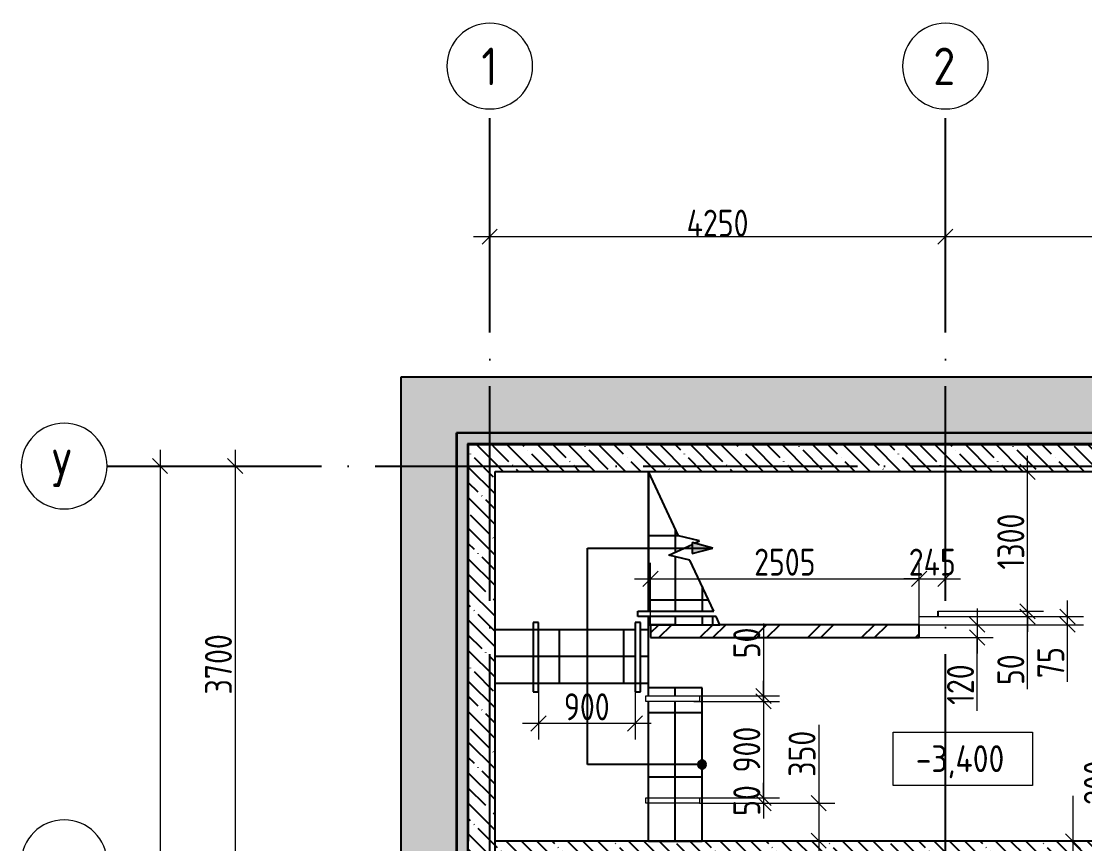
# Model space of a CAD drawing. Header units: millimetres. Extents: x -68946 to 288321, y -402657 to 324925.
# Drawn here: x -6155 to 3764, y 171974 to 179646 of the extents above; entities that cross this region are included whole.
import ezdxf

# ---------------------------------------------------------------- set-up
doc = ezdxf.new("R2010")
doc.units = ezdxf.units.MM
doc.linetypes.add('ADSK_Линия сетки', pattern=[2500, 2000, -250, 0, -250])
doc.layers.get('Defpoints').update_dxf_attribs({"color": 250})
for name, color, linetype, lineweight in [('A-ANNO-DIMS', 250, 'Continuous', 9), ('A-ANNO-NOTE', 250, 'Continuous', 9), ('A-DETL', 250, 'Continuous', 5), ('A-DETL-1', 250, 'Continuous', 53), ('A-DETL-GENF', 250, 'Continuous', 9), ('A-DETL-GENF-1', 250, 'Continuous', 5), ('A-DETL-THIN', 7, 'Continuous', 9), ('A-WALL', 250, 'Continuous', 9), ('A-WALL-1', 250, 'Continuous', 50), ('A-WALL-2', 250, 'Continuous', 5), ('G-ANNO-DIMS', 250, 'Continuous', 9), ('I-WALL-1', 250, 'Continuous', 5), ('S-STRS', 250, 'Continuous', 5), ('S-STRS-1', 250, 'Continuous', 5), ('S-STRS-MBND', 250, 'Continuous', 5), ('Ограждение', 7, 'Continuous', 5), ('Оси', 250, 'Continuous', 9), ('Оси-1', 250, 'ADSK_Линия сетки', 9)]:
    doc.layers.add(name, color=color, linetype=linetype, lineweight=lineweight)
doc.styles.add('GOST Common', font='', dxfattribs={"width": 0.9, "height": 350})
doc.styles.add('GOST Common_1', font='', dxfattribs={"width": 0.9, "height": 250})
doc.styles.add('А3', font='ГОСТ тип А.ttf')
doc.styles.get('GOST Common').set_extended_font_data('GOST Common')
doc.styles.get('GOST Common_1').set_extended_font_data('GOST Common')
doc.dimstyles.new('ADSK_Основной_2_5_мм', dxfattribs={"dimscale": 304.8, "dimtxt": 0.824897, "dimasz": 0.463911, "dimexe": 0.492126, "dimexo": 0.001615, "dimgap": 0.098425, "dimtad": 1, "dimdec": 0, "dimlfac": 304.8, "dimdsep": 46, "dimtxsty": 'GOST Common_1', "dimblk1": 'OBLIQUE', "dimblk2": 'OBLIQUE', "dimsah": 1, "dimcen": 0.09, "dimdle": 0.492126, "dimazin": 0, "dimtfac": 1, "dimtdec": 4, "dimtix": 1, "dimtmove": 0, "dimatfit": 3, "dimfxl": 1, "dimtvp": 1, "dimtolj": 1, "dimtzin": 0, "dimlwd": 9, "dimlwe": 9, "dimarcsym": 2})
doc.dimstyles.new('ADSK_Основной_2_5_мм_1', dxfattribs={"dimscale": 304.8, "dimtxt": 0.824897, "dimasz": 0.463911, "dimexe": 0.492126, "dimexo": 0.001615, "dimgap": 0.098425, "dimtad": 1, "dimdec": 0, "dimlfac": 304.8, "dimdsep": 46, "dimtxsty": 'GOST Common_1', "dimblk1": 'OBLIQUE', "dimblk2": 'OBLIQUE', "dimsah": 1, "dimcen": 0.09, "dimdle": 0.492126, "dimazin": 0, "dimtfac": 1, "dimtdec": 4, "dimtix": 1, "dimtmove": 1, "dimatfit": 3, "dimfxl": 1, "dimtvp": 1, "dimtolj": 1, "dimtzin": 0, "dimlwd": 9, "dimlwe": 9, "dimarcsym": 2})
doc.dimstyles.new('ADSK_Основной_2_5_мм_Округление_до_10_мм', dxfattribs={"dimscale": 304.8, "dimtxt": 0.824897, "dimasz": 0.463911, "dimexe": 0.492126, "dimexo": 0.001615, "dimgap": 6.56168e-05, "dimtad": 1, "dimdec": 0, "dimlfac": 304.8, "dimrnd": 10, "dimdsep": 46, "dimtxsty": 'GOST Common_1', "dimblk1": 'OBLIQUE', "dimblk2": 'OBLIQUE', "dimsah": 1, "dimcen": 0.09, "dimdle": 0.492126, "dimazin": 0, "dimtfac": 1, "dimtdec": 4, "dimtix": 1, "dimtmove": 1, "dimatfit": 3, "dimfxl": 1, "dimtvp": 1, "dimtolj": 1, "dimtzin": 0, "dimlwd": 9, "dimlwe": 9, "dimarcsym": 2})
pattern_1 = [(135, (-1785.76, 117122.59), (-142.5612, -142.5612), []), (135, (-1643.2, 117122.59), (-142.5612, -142.5612), [252.016, -50.403, 3.353, -47.05])]
pattern_2 = [(0, (-1785.76, 117122.59), (120.968, 69.841), [80.645, -161.29]), (120, (-1785.76, 117122.59), (-120.96808, 69.84086), [80.645, -161.29]), (60, (-1785.76, 117122.59), (-8e-05, 139.68186), [0, -161.29, 80.645, 0])]
pattern_3 = [(180, (-305.76, 175447.6), (-7e-14, -600), []), (270, (-305.76, 175447.6), (600, 4e-14), [])]
pattern_4 = [(270, (-1735.76, 173473.1), (600, 4e-14), []), (0, (-1735.76, 173473.1), (0, 600), [])]
pattern_5 = [(0, (194.24, 171997.6), (0, 600), []), (90, (194.24, 171997.6), (-600, 4e-14), [])]

# ---------------------------------------------------------------- blocks, each defined once
blk = doc.blocks.new('Ограждение_СКБ_Подвал - ОГп-1-38635451-АР1_Кладочный план подвала_ Секция 1')
at = {"layer": 'Ограждение'}
for p, q in [((-125, 25), (375, 25)), ((-125, -25), (-125, 25)), ((375, 25), (375, -25)), ((375, -25), (-125, -25))]:
    blk.add_line(p, q, dxfattribs=at)
blk = doc.blocks.new('Ось сетки - Круг_Ø8 мм-39983606-АР1_Кладочный план подвала_ Секция 1')
at = {"layer": 'Оси'}
for start, end in [(360, 180), (180, 360)]:
    blk.add_arc((0, 0), 4, start, end, dxfattribs=at)
blk = doc.blocks.new('_Oblique')
at = {"color": 0, "linetype": 'ByBlock', "lineweight": -2}
blk.add_line((-0.5, -0.5), (0.5, 0.5), dxfattribs=at)
blk = doc.blocks.new('*D5908')
at = {"layer": 'A-ANNO-DIMS', "color": 0, "lineweight": 9, "transparency": 16777216}
for p, q in [((-4160.7, 175647.6), (-4160.7, 171647.6)), ((-4061.2, 175497.6), (-4310.7, 175497.6)), ((-4061.2, 171797.6), (-4310.7, 171797.6))]:
    blk.add_line(p, q, dxfattribs=at)
at = {"layer": 'Defpoints', "color": 0, "transparency": 16777216}
for p in [(-4060.7, 175497.6), (-4160.7, 171797.6), (-4060.7, 171797.6)]:
    blk.add_point(p, dxfattribs=at)
at = {"layer": 'A-ANNO-DIMS', "color": 0, "lineweight": 9, "transparency": 16777216, "xscale": 141.4, "yscale": 141.4, "zscale": 141.4}
for p, rotation in [((-4160.7, 175497.6), 90), ((-4160.7, 171797.6), 270)]:
    blk.add_blockref('_Oblique', p, dxfattribs=dict(at, rotation=rotation))
at = {"layer": 'A-ANNO-DIMS', "color": 0, "lineweight": 25, "transparency": 16777216, "insert": (-4316.4, 173647.6), "char_height": 251.43, "width": 756.843, "attachment_point": 5, "rotation": 90, "style": 'А3'}
blk.add_mtext('\\A1;3700', dxfattribs=at)
blk = doc.blocks.new('*D5913')
at = {"layer": 'A-ANNO-DIMS', "color": 0, "lineweight": 9, "transparency": 16777216}
for p, q in [((-4860.7, 175647.6), (-4860.7, 160497.6)), ((-4761.2, 175497.6), (-5010.7, 175497.6)), ((-4761.2, 160647.6), (-5010.7, 160647.6))]:
    blk.add_line(p, q, dxfattribs=at)
at = {"layer": 'Defpoints', "color": 0, "transparency": 16777216}
for p in [(-4760.7, 175497.6), (-4860.7, 160647.6), (-4760.7, 160647.6)]:
    blk.add_point(p, dxfattribs=at)
at = {"layer": 'A-ANNO-DIMS', "color": 0, "lineweight": 9, "transparency": 16777216, "xscale": 141.4, "yscale": 141.4, "zscale": 141.4}
for p, rotation in [((-4860.7, 175497.6), 90), ((-4860.7, 160647.6), 270)]:
    blk.add_blockref('_Oblique', p, dxfattribs=dict(at, rotation=rotation))
at = {"layer": 'A-ANNO-DIMS', "color": 0, "lineweight": 25, "transparency": 16777216, "insert": (-5016.4, 168072.6), "char_height": 251.43, "width": 915.371, "attachment_point": 5, "rotation": 90, "style": 'А3'}
blk.add_mtext('\\A1;14850', dxfattribs=at)
blk = doc.blocks.new('*D5935')
at = {"layer": 'A-ANNO-DIMS', "color": 0, "lineweight": 9, "transparency": 16777216}
for p, q in [((3654.4, 171997.6), (3654.4, 172422.2)), ((3654.4, 171797.6), (3654.4, 172147.6)), ((-305.3, 171997.6), (3804.4, 171997.6)), ((3493.5, 171797.6), (3804.4, 171797.6))]:
    blk.add_line(p, q, dxfattribs=at)
at = {"layer": 'Defpoints', "color": 0, "transparency": 16777216}
for p in [(-305.8, 171997.6), (3493, 171797.6), (3654.4, 171797.6)]:
    blk.add_point(p, dxfattribs=at)
at = {"layer": 'A-ANNO-DIMS', "color": 0, "lineweight": 9, "transparency": 16777216, "xscale": 141.4, "yscale": 141.4, "zscale": 141.4}
for p, rotation in [((3654.4, 171997.6), 90), ((3654.4, 171797.6), 270)]:
    blk.add_blockref('_Oblique', p, dxfattribs=dict(at, rotation=rotation))
at = {"layer": 'A-ANNO-DIMS', "color": 0, "lineweight": 25, "transparency": 16777216, "insert": (3755.7, 172336), "char_height": 251.43, "width": 567.632, "attachment_point": 1, "rotation": 90, "line_spacing_factor": 1.022761, "style": 'А3'}
blk.add_mtext('\\A1;200', dxfattribs=at)
blk = doc.blocks.new('*D5936')
at = {"layer": 'A-ANNO-DIMS', "color": 0, "lineweight": 9, "transparency": 16777216}
for p, q in [((-285.8, 174018.1), (-285.8, 174595.2)), ((2219.2, 174018.1), (2219.2, 174595.2)), ((-435.8, 174445.2), (2369.2, 174445.2))]:
    blk.add_line(p, q, dxfattribs=at)
at = {"layer": 'Defpoints', "color": 0, "transparency": 16777216}
for p in [(2219.2, 174445.2), (-285.8, 174017.6), (2219.2, 174017.6)]:
    blk.add_point(p, dxfattribs=at)
at = {"layer": 'A-ANNO-DIMS', "color": 0, "lineweight": 9, "transparency": 16777216, "xscale": 141.4, "yscale": 141.4, "zscale": 141.4, "rotation": 180}
blk.add_blockref('_Oblique', (-285.8, 174445.2), dxfattribs=at)
at = {"layer": 'A-ANNO-DIMS', "color": 0, "lineweight": 9, "transparency": 16777216, "xscale": 141.4, "yscale": 141.4, "zscale": 141.4}
blk.add_blockref('_Oblique', (2219.2, 174445.2), dxfattribs=at)
at = {"layer": 'A-ANNO-DIMS', "color": 0, "lineweight": 25, "transparency": 16777216, "insert": (966.7, 174600.9), "char_height": 251.43, "width": 756.843, "attachment_point": 5, "style": 'А3'}
blk.add_mtext('\\A1;2505', dxfattribs=at)
blk = doc.blocks.new('*D5937')
at = {"layer": 'A-ANNO-DIMS', "color": 0, "lineweight": 9, "transparency": 16777216}
for p, q in [((2219.2, 174018.1), (2219.2, 174595.2)), ((2464.2, 174544.7), (2464.2, 174295.2)), ((2219.2, 174445.2), (2077.8, 174445.2)), ((2219.2, 174445.2), (2464.2, 174445.2)), ((2464.2, 174445.2), (2605.6, 174445.2))]:
    blk.add_line(p, q, dxfattribs=at)
at = {"layer": 'Defpoints', "color": 0, "transparency": 16777216}
for p in [(2464.2, 174545.2), (2464.2, 174445.2), (2219.2, 174017.6)]:
    blk.add_point(p, dxfattribs=at)
at = {"layer": 'A-ANNO-DIMS', "color": 0, "lineweight": 9, "transparency": 16777216, "xscale": 141.4, "yscale": 141.4, "zscale": 141.4}
blk.add_blockref('_Oblique', (2219.2, 174445.2), dxfattribs=at)
at = {"layer": 'A-ANNO-DIMS', "color": 0, "lineweight": 9, "transparency": 16777216, "xscale": 141.4, "yscale": 141.4, "zscale": 141.4, "rotation": 180}
blk.add_blockref('_Oblique', (2464.2, 174445.2), dxfattribs=at)
at = {"layer": 'A-ANNO-DIMS', "color": 0, "lineweight": 25, "transparency": 16777216, "insert": (2341.7, 174600.9), "char_height": 251.43, "width": 593.201, "attachment_point": 5, "style": 'А3'}
blk.add_mtext('\\A1;245', dxfattribs=at)
blk = doc.blocks.new('*D5871')
at = {"layer": 'A-ANNO-DIMS', "color": 0, "lineweight": 9, "transparency": 16777216}
for p, q in [((-1785.8, 177736.5), (-1785.8, 177487)), ((2464.2, 177736.5), (2464.2, 177487)), ((-1935.8, 177637), (2614.2, 177637))]:
    blk.add_line(p, q, dxfattribs=at)
at = {"layer": 'Defpoints', "color": 0, "transparency": 16777216}
for p in [(-1785.8, 177737), (2464.2, 177737), (2464.2, 177637)]:
    blk.add_point(p, dxfattribs=at)
at = {"layer": 'A-ANNO-DIMS', "color": 0, "lineweight": 9, "transparency": 16777216, "xscale": 141.4, "yscale": 141.4, "zscale": 141.4, "rotation": 180}
blk.add_blockref('_Oblique', (-1785.8, 177637), dxfattribs=at)
at = {"layer": 'A-ANNO-DIMS', "color": 0, "lineweight": 9, "transparency": 16777216, "xscale": 141.4, "yscale": 141.4, "zscale": 141.4}
blk.add_blockref('_Oblique', (2464.2, 177637), dxfattribs=at)
at = {"layer": 'A-ANNO-DIMS', "color": 0, "lineweight": 25, "transparency": 16777216, "insert": (339.2, 177762.8), "char_height": 251.43, "width": 782.412, "attachment_point": 5, "style": 'А3'}
blk.add_mtext('\\A1;4250', dxfattribs=at)
blk = doc.blocks.new('*D5872')
at = {"layer": 'A-ANNO-DIMS', "color": 0, "lineweight": 9, "transparency": 16777216}
for p, q in [((2464.2, 177736.5), (2464.2, 177487)), ((6964.2, 177736.5), (6964.2, 177487)), ((2314.2, 177637), (7114.2, 177637))]:
    blk.add_line(p, q, dxfattribs=at)
at = {"layer": 'Defpoints', "color": 0, "transparency": 16777216}
for p in [(2464.2, 177737), (6964.2, 177737), (6964.2, 177637)]:
    blk.add_point(p, dxfattribs=at)
at = {"layer": 'A-ANNO-DIMS', "color": 0, "lineweight": 9, "transparency": 16777216, "xscale": 141.4, "yscale": 141.4, "zscale": 141.4, "rotation": 180}
blk.add_blockref('_Oblique', (2464.2, 177637), dxfattribs=at)
at = {"layer": 'A-ANNO-DIMS', "color": 0, "lineweight": 9, "transparency": 16777216, "xscale": 141.4, "yscale": 141.4, "zscale": 141.4}
blk.add_blockref('_Oblique', (6964.2, 177637), dxfattribs=at)
at = {"layer": 'A-ANNO-DIMS', "color": 0, "lineweight": 25, "transparency": 16777216, "insert": (4714.2, 177762.8), "char_height": 251.43, "width": 782.412, "attachment_point": 5, "style": 'А3'}
blk.add_mtext('\\A1;4500', dxfattribs=at)
blk = doc.blocks.new('*D5889')
at = {"layer": 'A-ANNO-DIMS', "color": 0, "lineweight": 9, "transparency": 16777216}
for p, q in [((767.3, 173452.6), (767.3, 172252.6)), ((118.5, 173302.6), (917.3, 173302.6)), ((169.7, 172402.6), (917.3, 172402.6))]:
    blk.add_line(p, q, dxfattribs=at)
at = {"layer": 'Defpoints', "color": 0, "transparency": 16777216}
for p in [(118, 173302.6), (169.2, 172402.6), (767.3, 172402.6)]:
    blk.add_point(p, dxfattribs=at)
at = {"layer": 'A-ANNO-DIMS', "color": 0, "lineweight": 9, "transparency": 16777216, "xscale": 141.4, "yscale": 141.4, "zscale": 141.4}
for p, rotation in [((767.3, 173302.6), 90), ((767.3, 172402.6), 270)]:
    blk.add_blockref('_Oblique', p, dxfattribs=dict(at, rotation=rotation))
at = {"layer": 'A-ANNO-DIMS', "color": 0, "lineweight": 25, "transparency": 16777216, "insert": (611.6, 172852.6), "char_height": 251.43, "attachment_point": 5, "rotation": 90, "style": 'А3'}
blk.add_mtext('\\A1;900', dxfattribs=at)
blk = doc.blocks.new('*D5890')
at = {"layer": 'A-ANNO-DIMS', "color": 0, "lineweight": 9, "transparency": 16777216}
for p, q in [((3229.8, 173992.6), (3229.8, 175592.6)), ((2394.2, 175442.6), (3379.8, 175442.6)), ((2394.7, 174142.6), (3379.8, 174142.6))]:
    blk.add_line(p, q, dxfattribs=at)
at = {"layer": 'Defpoints', "color": 0, "transparency": 16777216}
for p in [(2393.8, 175442.6), (3229.8, 175442.6), (2394.2, 174142.6)]:
    blk.add_point(p, dxfattribs=at)
at = {"layer": 'A-ANNO-DIMS', "color": 0, "lineweight": 9, "transparency": 16777216, "xscale": 141.4, "yscale": 141.4, "zscale": 141.4}
for p, rotation in [((3229.8, 175442.6), 90), ((3229.8, 174142.6), 270)]:
    blk.add_blockref('_Oblique', p, dxfattribs=dict(at, rotation=rotation))
at = {"layer": 'A-ANNO-DIMS', "color": 0, "lineweight": 25, "transparency": 16777216, "insert": (3074.1, 174792.6), "char_height": 251.43, "attachment_point": 5, "rotation": 90, "style": 'А3'}
blk.add_mtext('\\A1;1300', dxfattribs=at)
blk = doc.blocks.new('*D5938')
at = {"layer": 'A-ANNO-DIMS', "color": 0, "lineweight": 9, "transparency": 16777216}
for p, q in [((2760.5, 174167.6), (2760.5, 173747.6)), ((2219.7, 174017.6), (2910.5, 174017.6)), ((2219.7, 173897.6), (2910.5, 173897.6)), ((2760.5, 173214.6), (2760.5, 173897.6))]:
    blk.add_line(p, q, dxfattribs=at)
at = {"layer": 'Defpoints', "color": 0, "transparency": 16777216}
for p in [(2219.2, 174017.6), (2219.2, 173897.6), (2760.5, 173897.6)]:
    blk.add_point(p, dxfattribs=at)
at = {"layer": 'A-ANNO-DIMS', "color": 0, "lineweight": 9, "transparency": 16777216, "xscale": 141.4, "yscale": 141.4, "zscale": 141.4}
for p, rotation in [((2760.5, 174017.6), 90), ((2760.5, 173897.6), 270)]:
    blk.add_blockref('_Oblique', p, dxfattribs=dict(at, rotation=rotation))
at = {"layer": 'A-ANNO-DIMS', "color": 0, "lineweight": 25, "transparency": 16777216, "insert": (2604.8, 173458.3), "char_height": 251.43, "attachment_point": 5, "rotation": 90, "style": 'А3'}
blk.add_mtext('\\A1;120', dxfattribs=at)
blk = doc.blocks.new('*D5891')
at = {"layer": 'A-ANNO-DIMS', "color": 0, "lineweight": 9, "transparency": 16777216}
for p, q in [((3229.8, 174142.6), (3229.8, 174284)), ((2394.7, 174142.6), (3379.8, 174142.6)), ((2394.7, 174092.6), (3379.8, 174092.6)), ((3229.8, 174142.6), (3229.8, 174092.6)), ((3229.8, 174142.6), (3229.8, 174092.6)), ((3229.8, 174092.6), (3229.8, 173951.2)), ((3229.8, 173416.8), (3229.8, 174092.6))]:
    blk.add_line(p, q, dxfattribs=at)
at = {"layer": 'Defpoints', "color": 0, "transparency": 16777216}
for p in [(2394.2, 174142.6), (2394.2, 174092.6), (3229.8, 174092.6)]:
    blk.add_point(p, dxfattribs=at)
at = {"layer": 'A-ANNO-DIMS', "color": 0, "lineweight": 9, "transparency": 16777216, "xscale": 141.4, "yscale": 141.4, "zscale": 141.4}
for p, rotation in [((3229.8, 174142.6), 270), ((3229.8, 174092.6), 90)]:
    blk.add_blockref('_Oblique', p, dxfattribs=dict(at, rotation=rotation))
at = {"layer": 'A-ANNO-DIMS', "color": 0, "lineweight": 25, "transparency": 16777216, "insert": (3074.1, 173597.6), "char_height": 251.43, "attachment_point": 5, "rotation": 90, "style": 'А3'}
blk.add_mtext('\\A1;50', dxfattribs=at)
blk = doc.blocks.new('*D5892')
at = {"layer": 'A-ANNO-DIMS', "color": 0, "lineweight": 9, "transparency": 16777216}
for p, q in [((3602.9, 173867.6), (3602.9, 174242.6)), ((2219.7, 174092.6), (3752.9, 174092.6)), ((2219.7, 174017.6), (3752.9, 174017.6)), ((3602.9, 173483.2), (3602.9, 174017.6))]:
    blk.add_line(p, q, dxfattribs=at)
at = {"layer": 'Defpoints', "color": 0, "transparency": 16777216}
for p in [(2219.2, 174092.6), (3602.9, 174092.6), (2219.2, 174017.6)]:
    blk.add_point(p, dxfattribs=at)
at = {"layer": 'A-ANNO-DIMS', "color": 0, "lineweight": 9, "transparency": 16777216, "xscale": 141.4, "yscale": 141.4, "zscale": 141.4}
for p, rotation in [((3602.9, 174092.6), 90), ((3602.9, 174017.6), 270)]:
    blk.add_blockref('_Oblique', p, dxfattribs=dict(at, rotation=rotation))
at = {"layer": 'A-ANNO-DIMS', "color": 0, "lineweight": 25, "transparency": 16777216, "insert": (3447.2, 173664), "char_height": 251.43, "attachment_point": 5, "rotation": 90, "style": 'А3'}
blk.add_mtext('\\A1;75', dxfattribs=at)
blk = doc.blocks.new('*D5939')
at = {"layer": 'A-ANNO-DIMS', "color": 0, "lineweight": 9, "transparency": 16777216}
for p, q in [((767.1, 174028.4), (767.1, 173352.6)), ((767.1, 173352.6), (767.1, 173494)), ((169.7, 173352.6), (917.1, 173352.6)), ((169.7, 173302.6), (917.1, 173302.6)), ((767.1, 173302.6), (767.1, 173352.6)), ((767.1, 173302.6), (767.1, 173352.6)), ((767.1, 173302.6), (767.1, 173161.2))]:
    blk.add_line(p, q, dxfattribs=at)
at = {"layer": 'Defpoints', "color": 0, "transparency": 16777216}
for p in [(169.2, 173352.6), (169.2, 173302.6), (767.1, 173352.6)]:
    blk.add_point(p, dxfattribs=at)
at = {"layer": 'A-ANNO-DIMS', "color": 0, "lineweight": 9, "transparency": 16777216, "xscale": 141.4, "yscale": 141.4, "zscale": 141.4}
for p, rotation in [((767.1, 173352.6), 270), ((767.1, 173302.6), 90)]:
    blk.add_blockref('_Oblique', p, dxfattribs=dict(at, rotation=rotation))
at = {"layer": 'A-ANNO-DIMS', "color": 0, "lineweight": 25, "transparency": 16777216, "insert": (611.4, 173847.5), "char_height": 251.43, "attachment_point": 5, "rotation": 90, "style": 'А3'}
blk.add_mtext('\\A1;50', dxfattribs=at)
blk = doc.blocks.new('*D5893')
at = {"layer": 'A-ANNO-DIMS', "color": 0, "lineweight": 9, "transparency": 16777216}
for p, q in [((-1330.8, 173390.7), (-1330.8, 172945.9)), ((-430.8, 173390.7), (-430.8, 172945.9)), ((-280.8, 173095.9), (-1480.8, 173095.9))]:
    blk.add_line(p, q, dxfattribs=at)
at = {"layer": 'Defpoints', "color": 0, "transparency": 16777216}
for p in [(-1330.8, 173391.2), (-430.8, 173391.2), (-1330.8, 173095.9)]:
    blk.add_point(p, dxfattribs=at)
at = {"layer": 'A-ANNO-DIMS', "color": 0, "lineweight": 9, "transparency": 16777216, "xscale": 141.4, "yscale": 141.4, "zscale": 141.4, "rotation": 180}
blk.add_blockref('_Oblique', (-1330.8, 173095.9), dxfattribs=at)
at = {"layer": 'A-ANNO-DIMS', "color": 0, "lineweight": 9, "transparency": 16777216, "xscale": 141.4, "yscale": 141.4, "zscale": 141.4}
blk.add_blockref('_Oblique', (-430.8, 173095.9), dxfattribs=at)
at = {"layer": 'A-ANNO-DIMS', "color": 0, "lineweight": 25, "transparency": 16777216, "insert": (-880.8, 173251.6), "char_height": 251.43, "attachment_point": 5, "style": 'А3'}
blk.add_mtext('\\A1;900', dxfattribs=at)
blk = doc.blocks.new('*D5940')
at = {"layer": 'A-ANNO-DIMS', "color": 0, "lineweight": 9, "transparency": 16777216}
for p, q in [((767.3, 172402.6), (767.3, 172544)), ((169.7, 172402.6), (917.3, 172402.6)), ((767.3, 172402.6), (767.3, 172352.6)), ((169.7, 172352.6), (917.3, 172352.6)), ((767.3, 172352.6), (767.3, 172211.2))]:
    blk.add_line(p, q, dxfattribs=at)
at = {"layer": 'Defpoints', "color": 0, "transparency": 16777216}
for p in [(169.2, 172402.6), (169.2, 172352.6), (767.3, 172352.6)]:
    blk.add_point(p, dxfattribs=at)
at = {"layer": 'A-ANNO-DIMS', "color": 0, "lineweight": 9, "transparency": 16777216, "xscale": 141.4, "yscale": 141.4, "zscale": 141.4}
for p, rotation in [((767.3, 172402.6), 270), ((767.3, 172352.6), 90)]:
    blk.add_blockref('_Oblique', p, dxfattribs=dict(at, rotation=rotation))
at = {"layer": 'A-ANNO-DIMS', "color": 0, "lineweight": 25, "transparency": 16777216, "insert": (611.6, 172377.6), "char_height": 251.43, "attachment_point": 5, "rotation": 90, "style": 'А3'}
blk.add_mtext('\\A1;50', dxfattribs=at)
blk = doc.blocks.new('*D5894')
at = {"layer": 'A-ANNO-DIMS', "color": 0, "lineweight": 9, "transparency": 16777216}
for p, q in [((1282.8, 173082.1), (1282.8, 172352.6)), ((1282.8, 172502.6), (1282.8, 171852.6)), ((169.7, 172352.6), (1432.8, 172352.6)), ((169.7, 172002.6), (1432.8, 172002.6))]:
    blk.add_line(p, q, dxfattribs=at)
at = {"layer": 'Defpoints', "color": 0, "transparency": 16777216}
for p in [(169.2, 172352.6), (169.2, 172002.6), (1282.8, 172002.6)]:
    blk.add_point(p, dxfattribs=at)
at = {"layer": 'A-ANNO-DIMS', "color": 0, "lineweight": 9, "transparency": 16777216, "xscale": 141.4, "yscale": 141.4, "zscale": 141.4}
for p, rotation in [((1282.8, 172352.6), 90), ((1282.8, 172002.6), 270)]:
    blk.add_blockref('_Oblique', p, dxfattribs=dict(at, rotation=rotation))
at = {"layer": 'A-ANNO-DIMS', "color": 0, "lineweight": 25, "transparency": 16777216, "insert": (1127.1, 172813.3), "char_height": 251.43, "attachment_point": 5, "rotation": 90, "style": 'А3'}
blk.add_mtext('\\A1;350', dxfattribs=at)
blk = doc.blocks.new('Высотные отметки - Рамка-32693647-АР1_Кладочный план подвала_ Секция 1')
at = {"layer": 'A-ANNO-NOTE'}
for p, q in [((-6.5, 0), (-6.5, 5)), ((-6.5, 5), (6.5, 5)), ((6.5, 5), (6.5, 0)), ((6.5, 0), (-6.5, 0))]:
    blk.add_line(p, q, dxfattribs=at)

msp = doc.modelspace()

# ---------------------------------------------------------------- hatches: boundary and pattern name
at = {"layer": 'A-DETL-GENF', "lineweight": 25}
for points in [[(101.0575, 174680.8244), (294.2427, 174732.5882), (101.0575, 174784.3521), (101.0575, 174695.8755)], [(194.2427, 172672.5882), (204.5954, 172673.9512), (214.2427, 172677.9472), (222.5269, 172684.304), (228.8837, 172692.5882), (232.8797, 172702.2355), (234.2427, 172712.5882), (232.8797, 172722.941), (228.8837, 172732.5882), (222.5269, 172740.8725), (214.2427, 172747.2293), (204.5954, 172751.2253), (194.2427, 172752.5882), (183.8899, 172751.2253), (174.2427, 172747.2293), (165.9584, 172740.8725), (159.6016, 172732.5882), (155.6056, 172722.941), (154.2427, 172712.5882), (155.6056, 172702.2355), (159.6016, 172692.5882), (165.9584, 172684.304), (174.2427, 172677.9472), (183.8899, 172673.9512)]]:
    msp.add_hatch(color=256, dxfattribs=at).paths.add_polyline_path(points)
at = {"layer": 'A-DETL-GENF-1', "lineweight": 25}
h = msp.add_hatch(dxfattribs=at)
h.set_pattern_fill('FP_66', color=256, style=0, pattern_type=2)
h.set_pattern_definition([(135, (-1361.5, 117122.6), (-424.2641, 3e-14), [600, 0, 0, 0]), (45, (-1785.76, 117122.6), (-424.2641, 0), [600, 0, 0, 0]), (45, (-1785.76, 117334.72), (-424.2641, 0), [150, -450]), (135, (-1467.56, 117440.8), (-424.2641, 3e-14), [150, -450]), (45, (-1467.56, 117228.65), (-424.2641, 0), [150, -450]), (135, (-1573.63, 117122.6), (-424.2641, 3e-14), [150, -450])])
h.paths.add_polyline_path([(66623.618, 159817.5882), (66623.618, 159820.418), (67375.9266, 159820.418), (67404.2427, 159877.0501), (67404.2427, 160337.5882), (-2095.7793, 160337.5882), (-2095.7793, 175807.5888), (7424.2207, 175807.5888), (7424.2207, 172857.5877), (11654.2804, 172857.5877), (11654.2804, 175807.5888), (67874.2427, 175807.5888), (67874.2427, 172857.5882), (68728.2351, 172857.5882), (68728.2351, 173377.5882), (68394.2427, 173377.5882), (68394.2427, 176327.5888), (11134.2804, 176327.5888), (11134.2804, 173377.5877), (7944.2207, 173377.5877), (7944.2207, 176327.5888), (-2615.7793, 176327.5888), (-2615.7793, 159817.5882), (64316.105, 159817.5882)])
at = {"layer": 'A-WALL', "lineweight": 25}
for points in [[(-1985.7793, 160447.5882), (-1985.7793, 175705.5888), (-1993.7793, 175705.5888), (-1993.7793, 160447.5882)], [(7314.2207, 175697.5888), (7322.2207, 175697.5888), (7322.2207, 175705.5888), (-1985.7793, 175705.5888), (-1985.7793, 175697.5888), (1953.4346, 175697.5888)]]:
    msp.add_hatch(color=256, dxfattribs=at).paths.add_polyline_path(points)
at = {"layer": 'A-WALL-1', "lineweight": 25}
h = msp.add_hatch(dxfattribs=at)
h.set_pattern_fill('FP_3', color=256, style=0, pattern_type=2)
h.set_pattern_definition(pattern_3)
h.paths.add_polyline_path([(-145.3091, 174017.5882), (-55.7573, 174017.5882), (-55.7573, 174092.5883), (-305.7573, 174092.5883), (-305.7573, 174017.5882)])
h.paths.add_polyline_path([(-305.7573, 174142.5883), (-55.7573, 174142.5883), (-55.7573, 174652.4096), (-113.958, 174666.5541), (-55.7573, 174693.6935), (-55.7573, 174911.4615), (-305.7573, 175447.5882), (-305.7573, 174392.8625)])
h = msp.add_hatch(dxfattribs=at)
h.set_pattern_fill('FP_3', color=256, style=0, pattern_type=2)
h.set_pattern_definition(pattern_3)
h.paths.add_polyline_path([(194.2427, 174017.5882), (194.2427, 174092.5883), (-55.7573, 174092.5883), (-55.7573, 174017.5882), (154.5114, 174017.5882)])
h.paths.add_polyline_path([(194.2427, 174142.5883), (194.2427, 174375.3348), (80.4799, 174619.2998), (-55.7573, 174652.4096), (-55.7573, 174142.5883), (154.5114, 174142.5883)])
h.paths.add_polyline_path([(-55.7573, 174693.6935), (101.0575, 174766.8175), (101.0575, 174784.3521), (124.9382, 174777.9532), (169.2632, 174798.6223), (-25.1746, 174845.8767), (-55.7573, 174911.4615), (-55.7573, 174695.8755)])
at = {"layer": 'A-WALL-2', "lineweight": 25}
h = msp.add_hatch(dxfattribs=at)
h.set_pattern_fill('FP_2', color=256, style=0, pattern_type=2)
h.set_pattern_definition(pattern_2)
h.paths.add_polyline_path([(-2093.7793, 160439.5882), (-1993.7793, 160439.5882), (-1993.7793, 175805.5888), (-2093.7793, 175805.5888), (-2093.7793, 160447.5882), (-2095.7793, 160447.5882), (-2095.7793, 160439.5882)])
h = msp.add_hatch(dxfattribs=at)
h.set_pattern_fill('FP_2', color=256, style=0, pattern_type=2)
h.set_pattern_definition(pattern_2)
h.paths.add_polyline_path([(7422.2207, 175705.5888), (7422.2207, 175805.5888), (-1985.7793, 175805.5888), (-1985.7793, 175807.5888), (-1993.7793, 175807.5888), (-1993.7793, 175705.5888), (7322.2207, 175705.5888)])
at = {"layer": 'I-WALL-1', "lineweight": 25}
h = msp.add_hatch(dxfattribs=at)
h.set_pattern_fill('FP_1', color=256, style=0, pattern_type=2)
h.set_pattern_definition(pattern_1)
h.paths.add_polyline_path([(-1735.7573, 171797.5882), (-1735.7573, 175697.5888), (-1985.7573, 175697.5888), (-1985.7793, 171797.5882)])
h = msp.add_hatch(dxfattribs=at)
h.set_pattern_fill('FP_1', color=256, style=0, pattern_type=2)
h.set_pattern_definition(pattern_1)
h.paths.add_polyline_path([(7064.2207, 175447.5888), (7314.2207, 175447.5888), (7314.2207, 175697.5888), (-1735.7573, 175697.5888), (-1735.7573, 175447.5888), (1953.4346, 175447.5888)])
h = msp.add_hatch(dxfattribs=at)
h.set_pattern_fill('FP_8', color=256, style=0, pattern_type=2)
h.set_pattern_definition([(45, (-1785.76, 117122.6), (-251.4472, 251.4472), []), (45, (-1785.76, 117503.6), (-251.4472, 251.4472), [])])
h.paths.add_polyline_path([(1953.4346, 173897.5882), (2219.2427, 173897.5882), (2219.2427, 174017.5882), (-285.7573, 174017.5882), (-285.7573, 173897.5882), (754.1525, 173897.5882)])
h = msp.add_hatch(dxfattribs=at)
h.set_pattern_fill('FP_1', color=256, style=0, pattern_type=2)
h.set_pattern_definition(pattern_1)
h.paths.add_polyline_path([(6864.2207, 171797.5882), (7064.2207, 171797.5882), (7064.2207, 171997.5882), (6864.2207, 171997.5882)])
h.paths.add_polyline_path([(5634.2207, 171797.5882), (5664.2207, 171797.5882), (5664.2207, 171997.5882), (-1735.7793, 171997.5882), (-1735.7793, 171797.5882), (1953.4346, 171797.5882)])
at = {"layer": 'S-STRS-1', "lineweight": 25}
h = msp.add_hatch(dxfattribs=at)
h.set_pattern_fill('FP_3', color=256, style=0, pattern_type=2)
h.set_pattern_definition(pattern_3)
h.paths.add_polyline_path([(194.2427, 174017.5882), (361.0626, 174017.5882), (326.0895, 174092.5883), (194.2427, 174092.5883), (194.2427, 174089.8496)])
h.paths.add_polyline_path([(194.2427, 174142.5883), (302.7741, 174142.5883), (194.2427, 174375.3348)])
h = msp.add_hatch(dxfattribs=at)
h.set_pattern_fill('FP_4', color=256, style=0, pattern_type=2)
h.set_pattern_definition(pattern_4)
h.paths.add_polyline_path([(-445.1297, 173723.088), (-430.7574, 173723.088), (-430.7574, 173973.088), (-1735.7573, 173973.088), (-1735.7573, 173723.088)])
h.paths.add_polyline_path([(-380.7574, 173723.088), (-305.7573, 173723.088), (-305.7573, 173973.088), (-380.7574, 173973.088), (-380.7574, 173786.8367)])
h = msp.add_hatch(dxfattribs=at)
h.set_pattern_fill('FP_4', color=256, style=0, pattern_type=2)
h.set_pattern_definition(pattern_4)
h.paths.add_polyline_path([(-445.1297, 173473.088), (-305.7573, 173473.088), (-305.7573, 173723.088), (-380.7574, 173723.088), (-380.7574, 173498.088), (-430.7574, 173498.088), (-430.7574, 173723.088), (-1735.7573, 173723.088), (-1735.7573, 173473.088)])
h = msp.add_hatch(dxfattribs=at)
h.set_pattern_fill('FP_5', color=256, style=0, pattern_type=2)
h.set_pattern_definition(pattern_5)
h.paths.add_polyline_path([(-305.7573, 171997.5882), (-55.7573, 171997.5882), (-55.7573, 173302.5882), (-305.7573, 173302.5882), (-305.7573, 172877.798)])
h.paths.add_polyline_path([(-265.7573, 173352.5882), (-55.7573, 173352.5882), (-55.7573, 173427.5882), (-305.7573, 173427.5882), (-305.7573, 173352.5882)])
h = msp.add_hatch(dxfattribs=at)
h.set_pattern_fill('FP_5', color=256, style=0, pattern_type=2)
h.set_pattern_definition(pattern_5)
h.paths.add_polyline_path([(159.6016, 171997.5882), (194.2427, 171997.5882), (194.2427, 172672.5882), (183.8899, 172673.9512), (174.2427, 172677.9472), (165.9584, 172684.304), (159.6016, 172692.5882), (155.6056, 172702.2355), (154.2427, 172712.5882), (155.6056, 172722.941), (159.6016, 172732.5882), (165.9584, 172740.8725), (174.2427, 172747.2293), (183.8899, 172751.2253), (194.2427, 172752.5882), (194.2427, 173427.5882), (-55.7573, 173427.5882), (-55.7573, 173352.5882), (169.2427, 173352.5882), (169.2427, 173302.5882), (-55.7573, 173302.5882), (-55.7573, 171997.5882), (154.2427, 171997.5882)])

# ---------------------------------------------------------------- linework, layer by layer
at = {"layer": 'A-DETL', "lineweight": 25}
for p, q in [((294.2427, 174732.5882), (101.0575, 174784.3521)), ((101.0575, 174784.3521), (101.0575, 174732.5882)), ((101.0575, 174732.5882), (101.0575, 174680.8244)), ((101.0575, 174680.8244), (294.2427, 174732.5882))]:
    msp.add_line(p, q, dxfattribs=at)
for start, end in [(0, 180), (180, 0)]:
    msp.add_arc((194.2427, 172712.5882), 40, start, end, dxfattribs=at)
at = {"layer": 'A-DETL-1', "lineweight": 25}
for p, q in [((7944.2207, 176327.5888), (-2615.7793, 176327.5888)), ((-2615.7793, 176327.5888), (-2615.7793, 159817.5882)), ((-2095.7793, 160337.5882), (-2095.7793, 175807.5888)), ((-2095.7793, 175807.5888), (7424.2207, 175807.5888))]:
    msp.add_line(p, q, dxfattribs=at)
at = {"layer": 'A-DETL-THIN', "lineweight": 25}
for p, q in [((-874.5696, 173470.088), (-874.5696, 174732.5882)), ((-874.5696, 174732.5882), (-305.7573, 174732.5882)), ((-305.7573, 174732.5882), (294.2427, 174732.5882)), ((-874.5696, 172712.5882), (-874.5696, 173470.088)), ((194.2427, 172712.5882), (-874.5696, 172712.5882))]:
    msp.add_line(p, q, dxfattribs=at)
at = {"layer": 'A-WALL-1', "lineweight": 25}
for p, q in [((7424.2207, 175805.5888), (-2095.7793, 175805.5888)), ((-2093.7793, 175807.5888), (-2093.7793, 160337.5882)), ((-1993.7793, 175805.5888), (-1993.7793, 175807.5888)), ((7322.2207, 175705.5888), (-1993.7793, 175705.5888)), ((-1993.7793, 175705.5888), (-1993.7793, 160439.5882)), ((-1985.7793, 175697.5888), (7314.2207, 175697.5888)), ((-1985.7793, 168297.5877), (-1985.7793, 175697.5888)), ((-1985.7573, 175697.5888), (-1985.7573, 171997.5882)), ((-1735.7573, 175447.5888), (7064.2207, 175447.5888)), ((-1735.7573, 171797.5882), (-1735.7573, 175447.5888)), ((302.7741, 174142.5883), (80.4799, 174619.2998)), ((-55.7573, 174017.5882), (-285.7573, 174017.5882)), ((-285.7573, 174017.5882), (-285.7573, 173897.5882)), ((2219.2427, 174017.5882), (361.0626, 174017.5882)), ((2219.2427, 173897.5882), (2219.2427, 174017.5882)), ((-285.7573, 173897.5882), (2219.2427, 173897.5882)), ((5634.2207, 171997.5882), (-1735.7793, 171997.5882))]:
    msp.add_line(p, q, dxfattribs=at)
at = {"layer": 'S-STRS', "lineweight": 25}
for p, q in [((-305.7573, 175447.5882), (-305.7573, 174142.5883)), ((-305.7573, 175447.5882), (-305.7573, 174142.5883)), ((-55.7573, 174911.4615), (-55.7573, 174693.6935)), ((-55.7573, 174911.4615), (-55.7573, 174693.6935)), ((-55.7573, 174652.4096), (-55.7573, 174142.5883)), ((-55.7573, 174652.4096), (-55.7573, 174142.5883)), ((194.2427, 174375.3348), (194.2427, 174142.5883)), ((194.2427, 174375.3348), (194.2427, 174142.5883)), ((-305.7573, 174092.5883), (-305.7573, 174017.5882)), ((-305.7573, 174092.5883), (-305.7573, 174017.5882)), ((-55.7573, 174092.5883), (-55.7573, 174017.5882)), ((-55.7573, 174092.5883), (-55.7573, 174017.5882)), ((194.2427, 174092.5883), (194.2427, 174017.5882)), ((194.2427, 174092.5883), (194.2427, 174017.5882)), ((-305.7573, 173973.088), (-305.7573, 174017.5882)), ((-305.7573, 174017.5882), (-55.7573, 174017.5882)), ((-55.7573, 174017.5882), (194.2427, 174017.5882)), ((194.2427, 174017.5882), (361.0626, 174017.5882)), ((-1735.7573, 173973.088), (-430.7574, 173973.088)), ((-1735.7573, 173973.088), (-430.7574, 173973.088)), ((-380.7574, 173973.088), (-305.7573, 173973.088)), ((-380.7574, 173973.088), (-305.7573, 173973.088)), ((-305.7573, 173723.088), (-305.7573, 173973.088)), ((-1735.7573, 173723.088), (-430.7574, 173723.088)), ((-1735.7573, 173723.088), (-430.7574, 173723.088)), ((-380.7574, 173723.088), (-305.7573, 173723.088)), ((-380.7574, 173723.088), (-305.7573, 173723.088)), ((-305.7573, 173473.088), (-305.7573, 173723.088)), ((-1735.7573, 173473.088), (-305.7573, 173473.088)), ((-1735.7573, 173473.088), (-305.7573, 173473.088)), ((-305.7573, 173427.5882), (-305.7573, 173473.088)), ((-305.7573, 173352.5882), (-305.7573, 173427.5882)), ((-55.7573, 173427.5882), (-305.7573, 173427.5882)), ((-305.7573, 173352.5882), (-305.7573, 173427.5882)), ((194.2427, 173427.5882), (-55.7573, 173427.5882)), ((-55.7573, 173352.5882), (-55.7573, 173427.5882)), ((-55.7573, 173352.5882), (-55.7573, 173427.5882)), ((194.2427, 172752.5882), (194.2427, 173427.5882)), ((194.2427, 172752.5882), (194.2427, 173427.5882)), ((-305.7573, 171997.5882), (-305.7573, 173302.5882)), ((-305.7573, 171997.5882), (-305.7573, 173302.5882)), ((-55.7573, 171997.5882), (-55.7573, 173302.5882)), ((-55.7573, 171997.5882), (-55.7573, 173302.5882)), ((194.2427, 171997.5882), (194.2427, 172672.5882)), ((194.2427, 171997.5882), (194.2427, 172672.5882))]:
    msp.add_line(p, q, dxfattribs=at)
at = {"layer": 'S-STRS-MBND', "lineweight": 25}
for p, q in [((-25.1746, 174845.8767), (-305.7573, 175447.5882)), ((169.2632, 174798.6223), (-25.1746, 174845.8767)), ((124.9382, 174777.9532), (169.2632, 174798.6223)), ((-113.958, 174666.5541), (101.0575, 174766.8175)), ((80.4799, 174619.2998), (-113.958, 174666.5541)), ((361.0626, 174017.5882), (326.0895, 174092.5883))]:
    msp.add_line(p, q, dxfattribs=at)
at = {"layer": 'Ограждение', "lineweight": 25}
for p, q in [((-405.7573, 174142.5883), (302.7741, 174142.5883)), ((-405.7573, 174092.5883), (-405.7573, 174142.5883)), ((326.0895, 174092.5883), (-405.7573, 174092.5883)), ((2394.2427, 174142.5883), (2394.2427, 174092.5883)), ((-1380.7574, 174038.8837), (-1380.7574, 173391.2069)), ((-1330.7574, 174038.8837), (-1380.7574, 174038.8837)), ((-1330.7574, 173391.2069), (-1330.7574, 174038.8837)), ((-430.7574, 174038.8837), (-430.7574, 173391.2069)), ((-380.7574, 174038.8837), (-430.7574, 174038.8837)), ((-380.7574, 173391.2069), (-380.7574, 174038.8837)), ((-1380.7574, 173391.2069), (-1330.7574, 173391.2069)), ((-430.7574, 173391.2069), (-380.7574, 173391.2069))]:
    msp.add_line(p, q, dxfattribs=at)
at = {"layer": 'Оси-1', "lineweight": 25}
for p, q in [((-1785.7573, 156740.9014), (-1785.7573, 178828.0609)), ((2464.2427, 156740.9014), (2464.2427, 178828.0609)), ((-5355.3086, 175497.5882), (70097.2201, 175497.5882))]:
    msp.add_line(p, q, dxfattribs=at)

# ---------------------------------------------------------------- block references
at = {"layer": 'A-ANNO-NOTE', "lineweight": 25, "xscale": 99.99999999999993, "yscale": 99.99999999999993, "zscale": 99.99999999999993}
msp.add_blockref('Высотные отметки - Рамка-32693647-АР1_Кладочный план подвала_ Секция 1', (2627.6177, 172516.2577), dxfattribs=at)
at = {"layer": 'Ограждение', "lineweight": 25, "rotation": 180}
for p in [(44.2427, 173327.5882), (44.2427, 172377.5882)]:
    msp.add_blockref('Ограждение_СКБ_Подвал - ОГп-1-38635451-АР1_Кладочный план подвала_ Секция 1', p, dxfattribs=at)
at = {"layer": 'Оси', "lineweight": 25, "xscale": 99.99999999999993, "yscale": 99.99999999999993, "zscale": 99.99999999999993}
for p in [(-1785.7573, 179228.0609), (2464.2427, 179228.0609)]:
    msp.add_blockref('Ось сетки - Круг_Ø8 мм-39983606-АР1_Кладочный план подвала_ Секция 1', p, dxfattribs=at)
at = {"layer": 'Оси', "lineweight": 25, "xscale": 99.99999999999993, "yscale": 99.99999999999993, "zscale": 99.99999999999993, "rotation": 269.9999999999994}
for p in [(-5755.3086, 175497.5882), (-5755.3086, 171797.5882)]:
    msp.add_blockref('Ось сетки - Круг_Ø8 мм-39983606-АР1_Кладочный план подвала_ Секция 1', p, dxfattribs=at)

# ---------------------------------------------------------------- texts
at = {"layer": 'G-ANNO-DIMS', "lineweight": 25, "insert": (2187.6276, 172892.9648), "char_height": 250, "width": 1055.976244, "attachment_point": 1, "line_spacing_factor": 1.022761, "style": 'GOST Common_1'}
msp.add_mtext('-3,400', dxfattribs=at)
at = {"layer": 'Оси', "lineweight": 25, "char_height": 350, "attachment_point": 1, "style": 'GOST Common'}
for s, insert, width in [('\\fGOST Common|b0|i0|c204|p34|;\\W.9;1', (-1863.988, 179400.5943), 187.594875), ('\\fGOST Common|b0|i0|c204|p34|;\\W.9;2', (2350.462, 179400.5943), 274.177125), ('\\fGOST Common|b0|i0|c204|p34|;\\W.9;У', (-5868.6314, 175650.1752), 310.253062)]:
    msp.add_mtext(s, dxfattribs=dict(at, insert=insert, width=width))

# ---------------------------------------------------------------- dimensions: what is measured, and where the dimension line sits
at = {"layer": 'A-ANNO-DIMS', "lineweight": 25}
for base, p1, p2, dimstyle, override, picture, middle in [((2464.2427, 177637.0334), (-1785.7573, 177737.0183), (2464.2427, 177737.0183), 'ADSK_Основной_2_5_мм_Округление_до_10_мм', {"dimlfac": 1, "dimpost": '<>', "dimtxsty": 'А3', "dimfxl": 4250}, '*D5871', (339.2427, 177762.7678)), ((6964.2427, 177637.0334), (2464.2427, 177737.0183), (6964.2427, 177737.0183), 'ADSK_Основной_2_5_мм_Округление_до_10_мм', {"dimlfac": 1, "dimpost": '<>', "dimtxsty": 'А3', "dimfxl": 4500}, '*D5872', (4714.2427, 177762.7678)), ((2219.2427, 174445.1917), (-285.7573, 174017.5882), (2219.2427, 174017.5882), 'ADSK_Основной_2_5_мм_1', {"dimlfac": 1, "dimpost": '<>', "dimtxsty": 'А3', "dimfxl": 2505}, '*D5936', (966.7427, 174600.9061)), ((2464.2427, 174445.1917), (2219.2427, 174017.5882), (2464.2427, 174545.1766), 'ADSK_Основной_2_5_мм_1', {"dimlfac": 1, "dimpost": '<>', "dimtxsty": 'А3', "dimfxl": 581.699643}, '*D5937', (2341.7427, 174600.9061)), ((-1330.7574, 173095.9248), (-430.7574, 173391.2069), (-1330.7574, 173391.2069), 'ADSK_Основной_2_5_мм_1', {"dimlfac": 1, "dimpost": '<>', "dimtxsty": 'А3', "dimfxl": 1983.633031}, '*D5893', (-880.7574, 173251.6391))]:
    dim = msp.add_linear_dim(base=base, p1=p1, p2=p2, dimstyle=dimstyle, override=override, dxfattribs=at)
    dim.commit()
    dim.dimension.update_dxf_attribs({"geometry": picture, "text_midpoint": middle})
for base, p1, p2, override, picture, middle in [((-4860.6765, 160647.5882), (-4760.6916, 175497.5882), (-4760.6916, 160647.5882), {"dimlfac": 1, "dimpost": '<>', "dimtxsty": 'А3', "dimfxl": 14850}, '*D5913', (-5016.3908, 168072.5882)), ((-4160.6765, 171797.5882), (-4060.6916, 175497.5882), (-4060.6916, 171797.5882), {"dimlfac": 1, "dimpost": '<>', "dimtxsty": 'А3', "dimfxl": 3700}, '*D5908', (-4316.3908, 173647.5882)), ((3229.806, 175442.6128), (2394.2427, 174142.5883), (2393.7534, 175442.6128), {"dimlfac": 1, "dimpost": '<>', "dimtxsty": 'А3', "dimfxl": 1983.633031}, '*D5890', (3074.0916, 174792.6006)), ((767.3257, 172402.5882), (117.969, 173302.5882), (169.2427, 172402.5882), {"dimlfac": 1, "dimpost": '<>', "dimtxsty": 'А3', "dimfxl": 1983.633031}, '*D5889', (611.6113, 172852.5882)), ((767.3257, 172352.5882), (169.2427, 172402.5882), (169.2427, 172352.5882), {"dimlfac": 1, "dimpost": '<>', "dimtxsty": 'А3', "dimfxl": 1983.633031}, '*D5940', (611.6113, 172377.5882))]:
    dim = msp.add_linear_dim(base=base, p1=p1, p2=p2, angle=90, dimstyle='ADSK_Основной_2_5_мм_1', override=override, dxfattribs=at)
    dim.commit()
    dim.dimension.update_dxf_attribs({"geometry": picture, "text_midpoint": middle})
for base, p1, p2, override, picture, middle in [((3229.806, 174092.5883), (2394.2427, 174142.5883), (2394.2427, 174092.5883), {"dimlfac": 1, "dimpost": '<>', "dimtxsty": 'А3', "dimfxl": 1983.633031}, '*D5891', (3229.806, 173597.6455)), ((3602.9121, 174092.5883), (2219.2427, 174017.5882), (2219.2427, 174092.5883), {"dimlfac": 1, "dimpost": '<>', "dimtxsty": 'А3', "dimfxl": 1983.633031}, '*D5892', (3602.9121, 173664.0454)), ((2760.5236, 173897.5882), (2219.2427, 174017.5882), (2219.2427, 173897.5882), {"dimlfac": 1, "dimpost": '<>', "dimtxsty": 'А3', "dimfxl": 581.699643}, '*D5938', (2760.5236, 173458.3311)), ((767.1007, 173352.5882), (169.2427, 173302.5882), (169.2427, 173352.5882), {"dimlfac": 1, "dimpost": '<>', "dimtxsty": 'А3', "dimfxl": 1983.633031}, '*D5939', (767.1007, 173847.531)), ((1282.7949, 172002.5882), (169.2427, 172352.5882), (169.2427, 172002.5882), {"dimlfac": 1, "dimpost": '<>', "dimtxsty": 'А3', "dimfxl": 1983.633031}, '*D5894', (1282.7949, 172813.2739))]:
    dim = msp.add_linear_dim(base=base, p1=p1, p2=p2, angle=90, dimstyle='ADSK_Основной_2_5_мм_1', override=override, dxfattribs=at)
    dim.commit()
    dim.dimension.update_dxf_attribs({"geometry": picture, "text_midpoint": middle, "dimtype": 160})
dim = msp.add_linear_dim(base=(3654.434, 171797.5882), p1=(-305.7573, 171997.5882), p2=(3493.0468, 171797.5882), angle=90, dimstyle='ADSK_Основной_2_5_мм', override={"dimlfac": 1, "dimpost": '<>', "dimtxsty": 'А3', "dimfxl": 3804.065275}, dxfattribs=at)
dim.commit()
dim.dimension.update_dxf_attribs({"geometry": '*D5935', "text_midpoint": (3923.2913, 172422.1731), "dimtype": 160, "text_rotation": 90})

doc.saveas('drawing.dxf')
